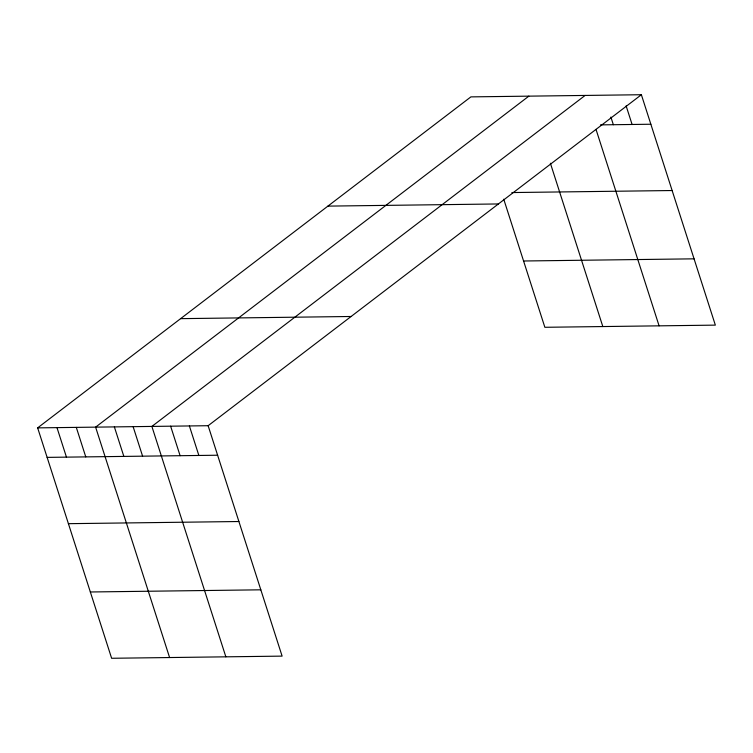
<?xml version="1.0" encoding="UTF-8"?>
<svg xmlns="http://www.w3.org/2000/svg" width="753" height="753" viewBox="0 0 753 753"><rect width="100%" height="100%" fill="white"/><g stroke="black" fill="none" stroke-linecap="round" stroke-linejoin="round"><path stroke-width="1.13" d="M641.377 94.727L208.139 425.709L282.111 656.117L111.623 658.273L37.65 427.873L470.889 96.883L641.377 94.727L715.35 325.127L544.861 327.291L503.738 199.197M528.851 96.149L95.612 427.139L169.594 657.538M585.109 95.443L151.88 426.424L225.853 656.823M600.452 124.876L650.856 124.236M511.871 192.561L672.137 190.528M327.922 206.115L498.411 203.95M523.57 260.999L694.068 258.834M180.616 318.651L351.105 316.486M37.65 427.873L208.139 425.709M47.128 457.382L217.617 455.226M68.41 523.674L238.899 521.518M90.341 591.98L260.83 589.815M626.129 105.891L632.096 124.471M610.89 117.063L613.347 124.716M596.009 129.375L659.091 325.842M550.387 163.232L602.824 326.557M189.389 425.944L198.858 455.461M170.63 426.189L180.108 455.697M133.121 426.659L142.599 456.177M114.371 426.895L123.85 456.412M76.298 427.384L85.767 456.892M56.974 427.629L66.452 457.137"/></g></svg>
